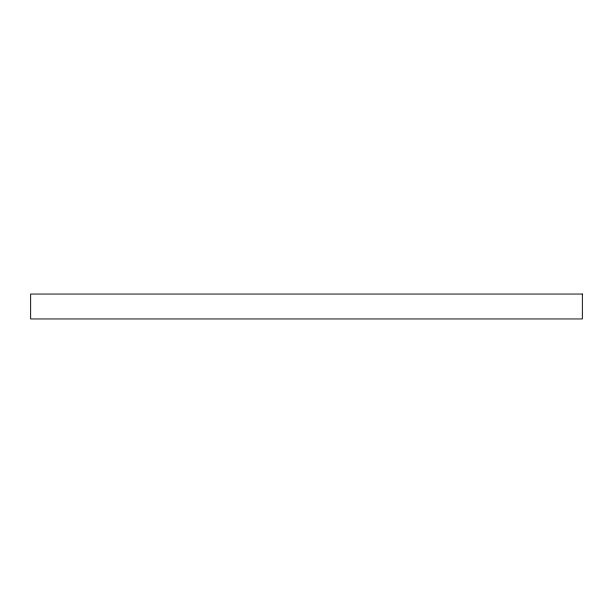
<?xml version="1.0" encoding="UTF-8"?>
<svg xmlns="http://www.w3.org/2000/svg" width="613" height="613" viewBox="0 0 613 613"><rect width="100%" height="100%" fill="white"/><g stroke="black" fill="none" stroke-linecap="round" stroke-linejoin="round"><path stroke-width="0.92" d="M582.35 294.048L30.65 294.048L30.65 318.952L582.35 318.952L582.35 294.048"/></g></svg>
